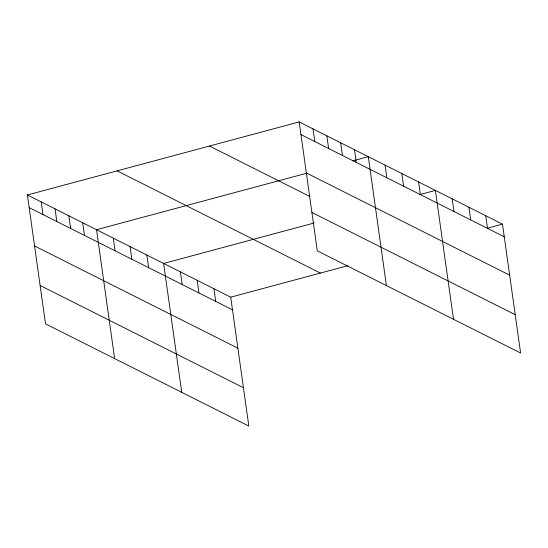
<?xml version="1.0" encoding="UTF-8"?>
<svg xmlns="http://www.w3.org/2000/svg" width="548" height="548" viewBox="0 0 548 548"><rect width="100%" height="100%" fill="white"/><g stroke="black" fill="none" stroke-linecap="round" stroke-linejoin="round"><path stroke-width="0.82" d="M27.4 194.965L230.708 297.174L248.826 426.063L45.511 323.854L27.4 194.965L299.174 121.937L502.489 224.146L520.6 353.035L317.292 250.826L299.174 121.937M306.894 173.189L96.523 229.715L114.642 358.604M352.953 160.811L368.304 156.687L386.415 285.577M314.093 223.009L163.619 263.444L181.731 392.334M419.234 194.759L435.393 190.416L453.511 319.306M230.708 297.174L347.953 265.664M487.131 228.269L502.489 224.146M300.955 134.596L504.263 236.798M306.346 172.956L509.654 275.158M209.494 146.042L309.873 196.499M311.901 212.473L515.209 314.675M117.087 170.866L320.395 273.068M29.181 207.624L232.489 309.826M34.572 245.984L237.88 348.186M40.12 285.501L243.435 387.703M485.713 215.713L487.494 228.365M468.937 207.281L470.718 219.94M452.169 198.849L453.943 211.507M418.624 181.984L420.398 194.643M401.848 173.552L403.629 186.21M385.073 165.119L386.854 177.778M354.474 149.741L356.255 162.393M340.651 142.788L342.432 155.447M326.827 135.836L328.608 148.494M313.004 128.89L314.778 141.548M213.939 288.741L215.713 301.4M197.164 280.309L198.945 292.968M180.388 271.877L182.169 284.535M146.843 255.012L148.624 267.671M130.068 246.579L131.849 259.238M113.299 238.147L115.08 250.806M82.7 222.769L84.481 235.428M68.877 215.816L70.651 228.475M55.047 208.87L56.828 221.522M41.223 201.917L43.004 214.576"/></g></svg>
